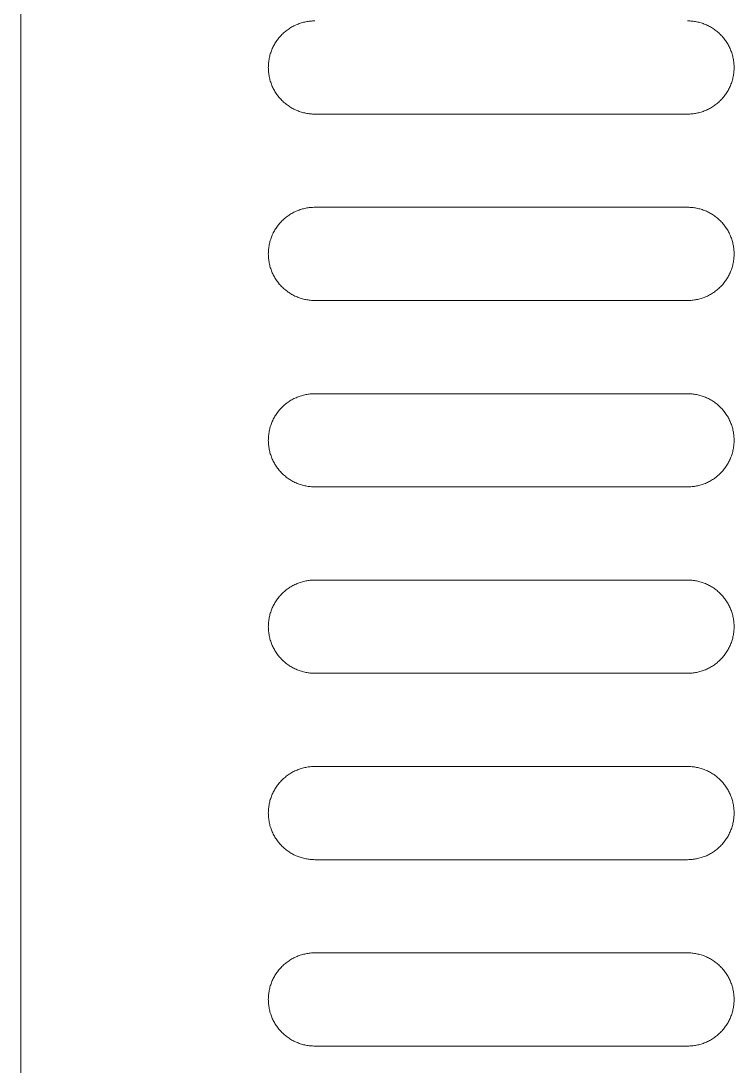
# Model space of a CAD drawing. Header units: millimetres. Extents: x -159872 to 386485, y -250577 to 158966.
# Drawn here: x 156718.8 to 156753.3, y 10965.7 to 11016.2 of the extents above; entities that cross this region are included whole.
import ezdxf

# ---------------------------------------------------------------- set-up
doc = ezdxf.new("R2010")
doc.units = ezdxf.units.MM
doc.layers.get('0').update_dxf_attribs({"lineweight": 25})
doc.layers.add('LDS-equipment-kitchen equipment', color=3, linetype='Continuous', lineweight=13)

# ---------------------------------------------------------------- blocks, each defined once
blk = doc.blocks.new('A$C9600e4bc')
at = {"linetype": 'Continuous', "transparency": 33554687}
for points in [[(0, 1395, 0), (682.4, 1395, 0)], [(179.2, 1383.05, 0), (179.2, 1383.05, 0)], [(188.2, 1383.05, 0), (188.2, 1383.05, 0)], [(197.2, 1383.05, 0), (197.2, 1383.05, 0)], [(206.2, 1383.05, 0), (206.2, 1383.05, 0)], [(215.2, 1383.05, 0), (215.2, 1383.05, 0)], [(224.2, 1383.05, 0), (224.2, 1383.05, 0)], [(181.45, 1380.8, 0), (181.45, 1362.8, 0)], [(185.95, 1380.8, 0), (185.95, 1362.8, 0)], [(190.45, 1380.8, 0), (190.45, 1362.8, 0)], [(194.95, 1380.8, 0), (194.95, 1362.8, 0)], [(199.45, 1380.8, 0), (199.45, 1362.8, 0)], [(203.95, 1380.8, 0), (203.95, 1362.8, 0)], [(208.45, 1380.8, 0), (208.45, 1362.8, 0)], [(212.95, 1380.8, 0), (212.95, 1362.8, 0)], [(217.45, 1380.8, 0), (217.45, 1362.8, 0)], [(221.95, 1380.8, 0), (221.95, 1362.8, 0)], [(226.45, 1380.8, 0), (226.45, 1362.8, 0)], [(179.2, 1360.55, 0), (179.2, 1360.55, 0)], [(188.2, 1360.55, 0), (188.2, 1360.55, 0)], [(197.2, 1360.55, 0), (197.2, 1360.55, 0)], [(206.2, 1360.55, 0), (206.2, 1360.55, 0)], [(215.2, 1360.55, 0), (215.2, 1360.55, 0)], [(224.2, 1360.55, 0), (224.2, 1360.55, 0)]]:
    blk.add_polyline3d(points, dxfattribs=at)
at = {"linetype": 'Continuous'}
for points in [[(176.95, 1380.8, 0), (176.951, 1380.855, 0), (176.953, 1380.91, 0), (176.956, 1380.966, 0), (176.961, 1381.021, 0), (176.967, 1381.075, 0), (176.974, 1381.13, 0), (176.983, 1381.185, 0), (176.993, 1381.239, 0), (177.005, 1381.293, 0), (177.017, 1381.347, 0), (177.032, 1381.4, 0), (177.047, 1381.453, 0), (177.064, 1381.506, 0), (177.082, 1381.558, 0), (177.101, 1381.61, 0), (177.121, 1381.661, 0), (177.143, 1381.712, 0), (177.166, 1381.762, 0), (177.19, 1381.812, 0), (177.216, 1381.861, 0), (177.242, 1381.909, 0), (177.27, 1381.957, 0), (177.299, 1382.004, 0), (177.329, 1382.05, 0), (177.36, 1382.096, 0), (177.393, 1382.14, 0), (177.426, 1382.184, 0), (177.461, 1382.227, 0), (177.496, 1382.27, 0), (177.533, 1382.311, 0), (177.57, 1382.351, 0), (177.609, 1382.391, 0), (177.649, 1382.43, 0), (177.689, 1382.467, 0), (177.73, 1382.504, 0), (177.773, 1382.539, 0), (177.816, 1382.574, 0), (177.86, 1382.607, 0), (177.904, 1382.64, 0), (177.95, 1382.671, 0), (177.996, 1382.701, 0), (178.043, 1382.73, 0), (178.091, 1382.758, 0), (178.139, 1382.784, 0), (178.188, 1382.81, 0), (178.238, 1382.834, 0), (178.288, 1382.857, 0), (178.339, 1382.879, 0), (178.39, 1382.899, 0), (178.442, 1382.918, 0), (178.494, 1382.936, 0), (178.547, 1382.953, 0), (178.6, 1382.969, 0), (178.653, 1382.983, 0), (178.707, 1382.995, 0), (178.761, 1383.007, 0), (178.815, 1383.017, 0), (178.87, 1383.026, 0), (178.925, 1383.033, 0), (178.979, 1383.039, 0), (179.035, 1383.044, 0), (179.09, 1383.047, 0), (179.145, 1383.049, 0), (179.2, 1383.05, 0)], [(179.2, 1383.05, 0), (179.255, 1383.049, 0), (179.31, 1383.047, 0), (179.366, 1383.044, 0), (179.421, 1383.039, 0), (179.475, 1383.033, 0), (179.53, 1383.026, 0), (179.585, 1383.017, 0), (179.639, 1383.007, 0), (179.693, 1382.995, 0), (179.747, 1382.983, 0), (179.8, 1382.969, 0), (179.853, 1382.953, 0), (179.906, 1382.936, 0), (179.958, 1382.918, 0), (180.01, 1382.899, 0), (180.061, 1382.879, 0), (180.112, 1382.857, 0), (180.162, 1382.834, 0), (180.212, 1382.81, 0), (180.261, 1382.784, 0), (180.309, 1382.758, 0), (180.357, 1382.73, 0), (180.404, 1382.701, 0), (180.45, 1382.671, 0), (180.496, 1382.64, 0), (180.54, 1382.607, 0), (180.584, 1382.574, 0), (180.627, 1382.539, 0), (180.67, 1382.504, 0), (180.711, 1382.467, 0), (180.751, 1382.43, 0), (180.791, 1382.391, 0), (180.83, 1382.351, 0), (180.867, 1382.311, 0), (180.904, 1382.27, 0), (180.939, 1382.227, 0), (180.974, 1382.184, 0), (181.007, 1382.14, 0), (181.04, 1382.096, 0), (181.071, 1382.05, 0), (181.101, 1382.004, 0), (181.13, 1381.957, 0), (181.158, 1381.909, 0), (181.184, 1381.861, 0), (181.21, 1381.812, 0), (181.234, 1381.762, 0), (181.257, 1381.712, 0), (181.279, 1381.661, 0), (181.299, 1381.61, 0), (181.319, 1381.558, 0), (181.336, 1381.506, 0), (181.353, 1381.453, 0), (181.369, 1381.4, 0), (181.383, 1381.347, 0), (181.395, 1381.293, 0), (181.407, 1381.239, 0), (181.417, 1381.185, 0), (181.426, 1381.13, 0), (181.433, 1381.075, 0), (181.439, 1381.021, 0), (181.444, 1380.966, 0), (181.447, 1380.91, 0), (181.449, 1380.855, 0), (181.45, 1380.8, 0)], [(185.95, 1380.8, 0), (185.951, 1380.855, 0), (185.953, 1380.91, 0), (185.956, 1380.966, 0), (185.961, 1381.021, 0), (185.967, 1381.075, 0), (185.974, 1381.13, 0), (185.983, 1381.185, 0), (185.993, 1381.239, 0), (186.005, 1381.293, 0), (186.017, 1381.347, 0), (186.031, 1381.4, 0), (186.047, 1381.453, 0), (186.064, 1381.506, 0), (186.081, 1381.558, 0), (186.101, 1381.61, 0), (186.121, 1381.661, 0), (186.143, 1381.712, 0), (186.166, 1381.762, 0), (186.19, 1381.812, 0), (186.216, 1381.861, 0), (186.242, 1381.909, 0), (186.27, 1381.957, 0), (186.299, 1382.004, 0), (186.329, 1382.05, 0), (186.36, 1382.096, 0), (186.393, 1382.14, 0), (186.426, 1382.184, 0), (186.461, 1382.227, 0), (186.496, 1382.27, 0), (186.533, 1382.311, 0), (186.57, 1382.351, 0), (186.609, 1382.391, 0), (186.649, 1382.43, 0), (186.689, 1382.467, 0), (186.73, 1382.504, 0), (186.773, 1382.539, 0), (186.816, 1382.574, 0), (186.86, 1382.607, 0), (186.904, 1382.64, 0), (186.95, 1382.671, 0), (186.996, 1382.701, 0), (187.043, 1382.73, 0), (187.091, 1382.758, 0), (187.139, 1382.784, 0), (187.188, 1382.81, 0), (187.238, 1382.834, 0), (187.288, 1382.857, 0), (187.339, 1382.879, 0), (187.39, 1382.899, 0), (187.442, 1382.918, 0), (187.494, 1382.936, 0), (187.547, 1382.953, 0), (187.6, 1382.969, 0), (187.653, 1382.983, 0), (187.707, 1382.995, 0), (187.761, 1383.007, 0), (187.815, 1383.017, 0), (187.87, 1383.026, 0), (187.925, 1383.033, 0), (187.979, 1383.039, 0), (188.034, 1383.044, 0), (188.09, 1383.047, 0), (188.145, 1383.049, 0), (188.2, 1383.05, 0)], [(188.2, 1383.05, 0), (188.255, 1383.049, 0), (188.31, 1383.047, 0), (188.365, 1383.044, 0), (188.421, 1383.039, 0), (188.475, 1383.033, 0), (188.53, 1383.026, 0), (188.585, 1383.017, 0), (188.639, 1383.007, 0), (188.693, 1382.995, 0), (188.747, 1382.983, 0), (188.8, 1382.969, 0), (188.853, 1382.953, 0), (188.906, 1382.936, 0), (188.958, 1382.918, 0), (189.01, 1382.899, 0), (189.061, 1382.879, 0), (189.112, 1382.857, 0), (189.162, 1382.834, 0), (189.212, 1382.81, 0), (189.261, 1382.784, 0), (189.309, 1382.758, 0), (189.357, 1382.73, 0), (189.404, 1382.701, 0), (189.45, 1382.671, 0), (189.496, 1382.64, 0), (189.54, 1382.607, 0), (189.584, 1382.574, 0), (189.627, 1382.539, 0), (189.67, 1382.504, 0), (189.711, 1382.467, 0), (189.751, 1382.43, 0), (189.791, 1382.391, 0), (189.83, 1382.351, 0), (189.867, 1382.311, 0), (189.904, 1382.27, 0), (189.939, 1382.227, 0), (189.974, 1382.184, 0), (190.007, 1382.14, 0), (190.04, 1382.096, 0), (190.071, 1382.05, 0), (190.101, 1382.004, 0), (190.13, 1381.957, 0), (190.158, 1381.909, 0), (190.184, 1381.861, 0), (190.21, 1381.812, 0), (190.234, 1381.762, 0), (190.257, 1381.712, 0), (190.279, 1381.661, 0), (190.299, 1381.61, 0), (190.318, 1381.558, 0), (190.336, 1381.506, 0), (190.353, 1381.453, 0), (190.368, 1381.4, 0), (190.383, 1381.347, 0), (190.395, 1381.293, 0), (190.407, 1381.239, 0), (190.417, 1381.185, 0), (190.426, 1381.13, 0), (190.433, 1381.075, 0), (190.439, 1381.021, 0), (190.444, 1380.966, 0), (190.447, 1380.91, 0), (190.449, 1380.855, 0), (190.45, 1380.8, 0)], [(194.95, 1380.8, 0), (194.951, 1380.855, 0), (194.953, 1380.91, 0), (194.956, 1380.966, 0), (194.961, 1381.021, 0), (194.967, 1381.075, 0), (194.974, 1381.13, 0), (194.983, 1381.185, 0), (194.993, 1381.239, 0), (195.005, 1381.293, 0), (195.017, 1381.347, 0), (195.032, 1381.4, 0), (195.047, 1381.453, 0), (195.064, 1381.506, 0), (195.082, 1381.558, 0), (195.101, 1381.61, 0), (195.121, 1381.661, 0), (195.143, 1381.712, 0), (195.166, 1381.762, 0), (195.19, 1381.812, 0), (195.216, 1381.861, 0), (195.242, 1381.909, 0), (195.27, 1381.957, 0), (195.299, 1382.004, 0), (195.329, 1382.05, 0), (195.36, 1382.096, 0), (195.393, 1382.14, 0), (195.426, 1382.184, 0), (195.461, 1382.227, 0), (195.496, 1382.27, 0), (195.533, 1382.311, 0), (195.57, 1382.351, 0), (195.609, 1382.391, 0), (195.649, 1382.43, 0), (195.689, 1382.467, 0), (195.73, 1382.504, 0), (195.773, 1382.539, 0), (195.816, 1382.574, 0), (195.86, 1382.607, 0), (195.904, 1382.64, 0), (195.95, 1382.671, 0), (195.996, 1382.701, 0), (196.043, 1382.73, 0), (196.091, 1382.758, 0), (196.139, 1382.784, 0), (196.188, 1382.81, 0), (196.238, 1382.834, 0), (196.288, 1382.857, 0), (196.339, 1382.879, 0), (196.39, 1382.899, 0), (196.442, 1382.918, 0), (196.494, 1382.936, 0), (196.547, 1382.953, 0), (196.6, 1382.969, 0), (196.653, 1382.983, 0), (196.707, 1382.995, 0), (196.761, 1383.007, 0), (196.815, 1383.017, 0), (196.87, 1383.026, 0), (196.925, 1383.033, 0), (196.979, 1383.039, 0), (197.034, 1383.044, 0), (197.09, 1383.047, 0), (197.145, 1383.049, 0), (197.2, 1383.05, 0)], [(197.2, 1383.05, 0), (197.255, 1383.049, 0), (197.31, 1383.047, 0), (197.366, 1383.044, 0), (197.421, 1383.039, 0), (197.475, 1383.033, 0), (197.53, 1383.026, 0), (197.585, 1383.017, 0), (197.639, 1383.007, 0), (197.693, 1382.995, 0), (197.747, 1382.983, 0), (197.8, 1382.969, 0), (197.853, 1382.953, 0), (197.906, 1382.936, 0), (197.958, 1382.918, 0), (198.01, 1382.899, 0), (198.061, 1382.879, 0), (198.112, 1382.857, 0), (198.162, 1382.834, 0), (198.212, 1382.81, 0), (198.261, 1382.784, 0), (198.309, 1382.758, 0), (198.357, 1382.73, 0), (198.404, 1382.701, 0), (198.45, 1382.671, 0), (198.496, 1382.64, 0), (198.54, 1382.607, 0), (198.584, 1382.574, 0), (198.627, 1382.539, 0), (198.67, 1382.504, 0), (198.711, 1382.467, 0), (198.751, 1382.43, 0), (198.791, 1382.391, 0), (198.83, 1382.351, 0), (198.867, 1382.311, 0), (198.904, 1382.27, 0), (198.939, 1382.227, 0), (198.974, 1382.184, 0), (199.007, 1382.14, 0), (199.04, 1382.096, 0), (199.071, 1382.05, 0), (199.101, 1382.004, 0), (199.13, 1381.957, 0), (199.158, 1381.909, 0), (199.184, 1381.861, 0), (199.21, 1381.812, 0), (199.234, 1381.762, 0), (199.257, 1381.712, 0), (199.279, 1381.661, 0), (199.299, 1381.61, 0), (199.318, 1381.558, 0), (199.336, 1381.506, 0), (199.353, 1381.453, 0), (199.369, 1381.4, 0), (199.383, 1381.347, 0), (199.395, 1381.293, 0), (199.407, 1381.239, 0), (199.417, 1381.185, 0), (199.426, 1381.13, 0), (199.433, 1381.075, 0), (199.439, 1381.021, 0), (199.444, 1380.966, 0), (199.447, 1380.91, 0), (199.449, 1380.855, 0), (199.45, 1380.8, 0)], [(203.95, 1380.8, 0), (203.951, 1380.855, 0), (203.953, 1380.91, 0), (203.956, 1380.966, 0), (203.961, 1381.021, 0), (203.967, 1381.075, 0), (203.974, 1381.13, 0), (203.983, 1381.185, 0), (203.993, 1381.239, 0), (204.005, 1381.293, 0), (204.017, 1381.347, 0), (204.031, 1381.4, 0), (204.047, 1381.453, 0), (204.064, 1381.506, 0), (204.081, 1381.558, 0), (204.101, 1381.61, 0), (204.121, 1381.661, 0), (204.143, 1381.712, 0), (204.166, 1381.762, 0), (204.19, 1381.812, 0), (204.216, 1381.861, 0), (204.242, 1381.909, 0), (204.27, 1381.957, 0), (204.299, 1382.004, 0), (204.329, 1382.05, 0), (204.36, 1382.096, 0), (204.393, 1382.14, 0), (204.426, 1382.184, 0), (204.461, 1382.227, 0), (204.496, 1382.27, 0), (204.533, 1382.311, 0), (204.57, 1382.351, 0), (204.609, 1382.391, 0), (204.648, 1382.43, 0), (204.689, 1382.467, 0), (204.73, 1382.504, 0), (204.773, 1382.539, 0), (204.816, 1382.574, 0), (204.86, 1382.607, 0), (204.904, 1382.64, 0), (204.95, 1382.671, 0), (204.996, 1382.701, 0), (205.043, 1382.73, 0), (205.091, 1382.758, 0), (205.139, 1382.784, 0), (205.188, 1382.81, 0), (205.238, 1382.834, 0), (205.288, 1382.857, 0), (205.339, 1382.879, 0), (205.39, 1382.899, 0), (205.442, 1382.918, 0), (205.494, 1382.936, 0), (205.547, 1382.953, 0), (205.6, 1382.969, 0), (205.653, 1382.983, 0), (205.707, 1382.995, 0), (205.761, 1383.007, 0), (205.815, 1383.017, 0), (205.87, 1383.026, 0), (205.925, 1383.033, 0), (205.979, 1383.039, 0), (206.034, 1383.044, 0), (206.09, 1383.047, 0), (206.145, 1383.049, 0), (206.2, 1383.05, 0)], [(206.2, 1383.05, 0), (206.255, 1383.049, 0), (206.31, 1383.047, 0), (206.365, 1383.044, 0), (206.42, 1383.039, 0), (206.475, 1383.033, 0), (206.53, 1383.026, 0), (206.585, 1383.017, 0), (206.639, 1383.007, 0), (206.693, 1382.995, 0), (206.747, 1382.983, 0), (206.8, 1382.969, 0), (206.853, 1382.953, 0), (206.906, 1382.936, 0), (206.958, 1382.918, 0), (207.01, 1382.899, 0), (207.061, 1382.879, 0), (207.112, 1382.857, 0), (207.162, 1382.834, 0), (207.212, 1382.81, 0), (207.261, 1382.784, 0), (207.309, 1382.758, 0), (207.357, 1382.73, 0), (207.404, 1382.701, 0), (207.45, 1382.671, 0), (207.496, 1382.64, 0), (207.54, 1382.607, 0), (207.584, 1382.574, 0), (207.627, 1382.539, 0), (207.67, 1382.504, 0), (207.711, 1382.467, 0), (207.751, 1382.43, 0), (207.791, 1382.391, 0), (207.83, 1382.351, 0), (207.867, 1382.311, 0), (207.904, 1382.27, 0), (207.939, 1382.227, 0), (207.974, 1382.184, 0), (208.007, 1382.14, 0), (208.04, 1382.096, 0), (208.071, 1382.05, 0), (208.101, 1382.004, 0), (208.13, 1381.957, 0), (208.158, 1381.909, 0), (208.184, 1381.861, 0), (208.21, 1381.812, 0), (208.234, 1381.762, 0), (208.257, 1381.712, 0), (208.279, 1381.661, 0), (208.299, 1381.61, 0), (208.318, 1381.558, 0), (208.336, 1381.506, 0), (208.353, 1381.453, 0), (208.368, 1381.4, 0), (208.383, 1381.347, 0), (208.395, 1381.293, 0), (208.407, 1381.239, 0), (208.417, 1381.185, 0), (208.426, 1381.13, 0), (208.433, 1381.075, 0), (208.439, 1381.021, 0), (208.444, 1380.966, 0), (208.447, 1380.91, 0), (208.449, 1380.855, 0), (208.45, 1380.8, 0)], [(212.95, 1380.8, 0), (212.951, 1380.855, 0), (212.953, 1380.91, 0), (212.956, 1380.966, 0), (212.961, 1381.021, 0), (212.967, 1381.075, 0), (212.974, 1381.13, 0), (212.983, 1381.185, 0), (212.993, 1381.239, 0), (213.005, 1381.293, 0), (213.017, 1381.347, 0), (213.031, 1381.4, 0), (213.047, 1381.453, 0), (213.064, 1381.506, 0), (213.082, 1381.558, 0), (213.101, 1381.61, 0), (213.121, 1381.661, 0), (213.143, 1381.712, 0), (213.166, 1381.762, 0), (213.19, 1381.812, 0), (213.216, 1381.861, 0), (213.242, 1381.909, 0), (213.27, 1381.957, 0), (213.299, 1382.004, 0), (213.329, 1382.05, 0), (213.36, 1382.096, 0), (213.393, 1382.14, 0), (213.426, 1382.184, 0), (213.461, 1382.227, 0), (213.496, 1382.27, 0), (213.533, 1382.311, 0), (213.57, 1382.351, 0), (213.609, 1382.391, 0), (213.649, 1382.43, 0), (213.689, 1382.467, 0), (213.73, 1382.504, 0), (213.773, 1382.539, 0), (213.816, 1382.574, 0), (213.86, 1382.607, 0), (213.904, 1382.64, 0), (213.95, 1382.671, 0), (213.996, 1382.701, 0), (214.043, 1382.73, 0), (214.091, 1382.758, 0), (214.139, 1382.784, 0), (214.188, 1382.81, 0), (214.238, 1382.834, 0), (214.288, 1382.857, 0), (214.339, 1382.879, 0), (214.39, 1382.899, 0), (214.442, 1382.918, 0), (214.494, 1382.936, 0), (214.547, 1382.953, 0), (214.6, 1382.969, 0), (214.653, 1382.983, 0), (214.707, 1382.995, 0), (214.761, 1383.007, 0), (214.815, 1383.017, 0), (214.87, 1383.026, 0), (214.925, 1383.033, 0), (214.979, 1383.039, 0), (215.034, 1383.044, 0), (215.09, 1383.047, 0), (215.145, 1383.049, 0), (215.2, 1383.05, 0)], [(215.2, 1383.05, 0), (215.255, 1383.049, 0), (215.31, 1383.047, 0), (215.366, 1383.044, 0), (215.421, 1383.039, 0), (215.475, 1383.033, 0), (215.53, 1383.026, 0), (215.585, 1383.017, 0), (215.639, 1383.007, 0), (215.693, 1382.995, 0), (215.747, 1382.983, 0), (215.8, 1382.969, 0), (215.853, 1382.953, 0), (215.906, 1382.936, 0), (215.958, 1382.918, 0), (216.01, 1382.899, 0), (216.061, 1382.879, 0), (216.112, 1382.857, 0), (216.162, 1382.834, 0), (216.212, 1382.81, 0), (216.261, 1382.784, 0), (216.309, 1382.758, 0), (216.357, 1382.73, 0), (216.404, 1382.701, 0), (216.45, 1382.671, 0), (216.496, 1382.64, 0), (216.54, 1382.607, 0), (216.584, 1382.574, 0), (216.627, 1382.539, 0), (216.67, 1382.504, 0), (216.711, 1382.467, 0), (216.751, 1382.43, 0), (216.791, 1382.391, 0), (216.83, 1382.351, 0), (216.867, 1382.311, 0), (216.904, 1382.27, 0), (216.939, 1382.227, 0), (216.974, 1382.184, 0), (217.007, 1382.14, 0), (217.04, 1382.096, 0), (217.071, 1382.05, 0), (217.101, 1382.004, 0), (217.13, 1381.957, 0), (217.158, 1381.909, 0), (217.184, 1381.861, 0), (217.21, 1381.812, 0), (217.234, 1381.762, 0), (217.257, 1381.712, 0), (217.279, 1381.661, 0), (217.299, 1381.61, 0), (217.318, 1381.558, 0), (217.336, 1381.506, 0), (217.353, 1381.453, 0), (217.368, 1381.4, 0), (217.383, 1381.347, 0), (217.395, 1381.293, 0), (217.407, 1381.239, 0), (217.417, 1381.185, 0), (217.426, 1381.13, 0), (217.433, 1381.075, 0), (217.439, 1381.021, 0), (217.444, 1380.966, 0), (217.447, 1380.91, 0), (217.449, 1380.855, 0), (217.45, 1380.8, 0)], [(221.95, 1380.8, 0), (221.951, 1380.855, 0), (221.953, 1380.91, 0), (221.956, 1380.966, 0), (221.961, 1381.021, 0), (221.967, 1381.075, 0), (221.974, 1381.13, 0), (221.983, 1381.185, 0), (221.993, 1381.239, 0), (222.005, 1381.293, 0), (222.017, 1381.347, 0), (222.032, 1381.4, 0), (222.047, 1381.453, 0), (222.064, 1381.506, 0), (222.082, 1381.558, 0), (222.101, 1381.61, 0), (222.121, 1381.661, 0), (222.143, 1381.712, 0), (222.166, 1381.762, 0), (222.19, 1381.812, 0), (222.216, 1381.861, 0), (222.242, 1381.909, 0), (222.27, 1381.957, 0), (222.299, 1382.004, 0), (222.329, 1382.05, 0), (222.36, 1382.096, 0), (222.393, 1382.14, 0), (222.426, 1382.184, 0), (222.461, 1382.227, 0), (222.496, 1382.27, 0), (222.533, 1382.311, 0), (222.57, 1382.351, 0), (222.609, 1382.391, 0), (222.649, 1382.43, 0), (222.689, 1382.467, 0), (222.73, 1382.504, 0), (222.773, 1382.539, 0), (222.816, 1382.574, 0), (222.86, 1382.607, 0), (222.904, 1382.64, 0), (222.95, 1382.671, 0), (222.996, 1382.701, 0), (223.043, 1382.73, 0), (223.091, 1382.758, 0), (223.139, 1382.784, 0), (223.188, 1382.81, 0), (223.238, 1382.834, 0), (223.288, 1382.857, 0), (223.339, 1382.879, 0), (223.39, 1382.899, 0), (223.442, 1382.918, 0), (223.494, 1382.936, 0), (223.547, 1382.953, 0), (223.6, 1382.969, 0), (223.653, 1382.983, 0), (223.707, 1382.995, 0), (223.761, 1383.007, 0), (223.815, 1383.017, 0), (223.87, 1383.026, 0), (223.925, 1383.033, 0), (223.979, 1383.039, 0), (224.035, 1383.044, 0), (224.09, 1383.047, 0), (224.145, 1383.049, 0), (224.2, 1383.05, 0)], [(224.2, 1383.05, 0), (224.255, 1383.049, 0), (224.31, 1383.047, 0), (224.366, 1383.044, 0), (224.421, 1383.039, 0), (224.475, 1383.033, 0), (224.53, 1383.026, 0), (224.585, 1383.017, 0), (224.639, 1383.007, 0), (224.693, 1382.995, 0), (224.747, 1382.983, 0), (224.8, 1382.969, 0), (224.853, 1382.953, 0), (224.906, 1382.936, 0), (224.958, 1382.918, 0), (225.01, 1382.899, 0), (225.061, 1382.879, 0), (225.112, 1382.857, 0), (225.162, 1382.834, 0), (225.212, 1382.81, 0), (225.261, 1382.784, 0), (225.309, 1382.758, 0), (225.357, 1382.73, 0), (225.404, 1382.701, 0), (225.45, 1382.671, 0), (225.496, 1382.64, 0), (225.54, 1382.607, 0), (225.584, 1382.574, 0), (225.627, 1382.539, 0), (225.67, 1382.504, 0), (225.711, 1382.467, 0), (225.751, 1382.43, 0), (225.791, 1382.391, 0), (225.83, 1382.351, 0), (225.867, 1382.311, 0), (225.904, 1382.27, 0), (225.939, 1382.227, 0), (225.974, 1382.184, 0), (226.007, 1382.14, 0), (226.04, 1382.096, 0), (226.071, 1382.05, 0), (226.101, 1382.004, 0), (226.13, 1381.957, 0), (226.158, 1381.909, 0), (226.184, 1381.861, 0), (226.21, 1381.812, 0), (226.234, 1381.762, 0), (226.257, 1381.712, 0), (226.279, 1381.661, 0), (226.299, 1381.61, 0), (226.319, 1381.558, 0), (226.336, 1381.506, 0), (226.353, 1381.453, 0), (226.369, 1381.4, 0), (226.383, 1381.347, 0), (226.395, 1381.293, 0), (226.407, 1381.239, 0), (226.417, 1381.185, 0), (226.426, 1381.13, 0), (226.433, 1381.075, 0), (226.439, 1381.021, 0), (226.444, 1380.966, 0), (226.447, 1380.91, 0), (226.449, 1380.855, 0), (226.45, 1380.8, 0)], [(179.2, 1360.55, 0), (179.145, 1360.551, 0), (179.09, 1360.553, 0), (179.035, 1360.556, 0), (178.979, 1360.561, 0), (178.925, 1360.567, 0), (178.87, 1360.574, 0), (178.815, 1360.583, 0), (178.761, 1360.593, 0), (178.707, 1360.605, 0), (178.653, 1360.617, 0), (178.6, 1360.631, 0), (178.547, 1360.647, 0), (178.494, 1360.663, 0), (178.442, 1360.681, 0), (178.39, 1360.701, 0), (178.339, 1360.721, 0), (178.288, 1360.743, 0), (178.238, 1360.766, 0), (178.188, 1360.79, 0), (178.139, 1360.816, 0), (178.091, 1360.842, 0), (178.043, 1360.87, 0), (177.996, 1360.899, 0), (177.95, 1360.929, 0), (177.904, 1360.96, 0), (177.86, 1360.993, 0), (177.816, 1361.026, 0), (177.773, 1361.061, 0), (177.73, 1361.096, 0), (177.689, 1361.133, 0), (177.649, 1361.17, 0), (177.609, 1361.209, 0), (177.57, 1361.248, 0), (177.533, 1361.289, 0), (177.496, 1361.33, 0), (177.461, 1361.373, 0), (177.426, 1361.416, 0), (177.393, 1361.46, 0), (177.36, 1361.504, 0), (177.329, 1361.55, 0), (177.299, 1361.596, 0), (177.27, 1361.643, 0), (177.242, 1361.691, 0), (177.216, 1361.739, 0), (177.19, 1361.788, 0), (177.166, 1361.838, 0), (177.143, 1361.888, 0), (177.121, 1361.939, 0), (177.101, 1361.99, 0), (177.082, 1362.042, 0), (177.064, 1362.094, 0), (177.047, 1362.147, 0), (177.032, 1362.2, 0), (177.017, 1362.253, 0), (177.005, 1362.307, 0), (176.993, 1362.361, 0), (176.983, 1362.415, 0), (176.974, 1362.47, 0), (176.967, 1362.525, 0), (176.961, 1362.579, 0), (176.956, 1362.634, 0), (176.953, 1362.69, 0), (176.951, 1362.745, 0), (176.95, 1362.8, 0)], [(181.45, 1362.8, 0), (181.449, 1362.745, 0), (181.447, 1362.69, 0), (181.444, 1362.634, 0), (181.439, 1362.579, 0), (181.433, 1362.525, 0), (181.426, 1362.47, 0), (181.417, 1362.415, 0), (181.407, 1362.361, 0), (181.395, 1362.307, 0), (181.383, 1362.253, 0), (181.369, 1362.2, 0), (181.353, 1362.147, 0), (181.336, 1362.094, 0), (181.319, 1362.042, 0), (181.299, 1361.99, 0), (181.279, 1361.939, 0), (181.257, 1361.888, 0), (181.234, 1361.838, 0), (181.21, 1361.788, 0), (181.184, 1361.739, 0), (181.158, 1361.691, 0), (181.13, 1361.643, 0), (181.101, 1361.596, 0), (181.071, 1361.55, 0), (181.04, 1361.504, 0), (181.007, 1361.46, 0), (180.974, 1361.416, 0), (180.939, 1361.373, 0), (180.904, 1361.33, 0), (180.867, 1361.289, 0), (180.83, 1361.248, 0), (180.791, 1361.209, 0), (180.751, 1361.17, 0), (180.711, 1361.133, 0), (180.67, 1361.096, 0), (180.627, 1361.061, 0), (180.584, 1361.026, 0), (180.54, 1360.993, 0), (180.496, 1360.96, 0), (180.45, 1360.929, 0), (180.404, 1360.899, 0), (180.357, 1360.87, 0), (180.309, 1360.842, 0), (180.261, 1360.816, 0), (180.212, 1360.79, 0), (180.162, 1360.766, 0), (180.112, 1360.743, 0), (180.061, 1360.721, 0), (180.01, 1360.701, 0), (179.958, 1360.681, 0), (179.906, 1360.663, 0), (179.853, 1360.647, 0), (179.8, 1360.631, 0), (179.747, 1360.617, 0), (179.693, 1360.605, 0), (179.639, 1360.593, 0), (179.585, 1360.583, 0), (179.53, 1360.574, 0), (179.475, 1360.567, 0), (179.421, 1360.561, 0), (179.366, 1360.556, 0), (179.31, 1360.553, 0), (179.255, 1360.551, 0), (179.2, 1360.55, 0)], [(188.2, 1360.55, 0), (188.145, 1360.551, 0), (188.09, 1360.553, 0), (188.034, 1360.556, 0), (187.979, 1360.561, 0), (187.925, 1360.567, 0), (187.87, 1360.574, 0), (187.815, 1360.583, 0), (187.761, 1360.593, 0), (187.707, 1360.605, 0), (187.653, 1360.617, 0), (187.6, 1360.631, 0), (187.547, 1360.647, 0), (187.494, 1360.663, 0), (187.442, 1360.681, 0), (187.39, 1360.701, 0), (187.339, 1360.721, 0), (187.288, 1360.743, 0), (187.238, 1360.766, 0), (187.188, 1360.79, 0), (187.139, 1360.816, 0), (187.091, 1360.842, 0), (187.043, 1360.87, 0), (186.996, 1360.899, 0), (186.95, 1360.929, 0), (186.904, 1360.96, 0), (186.86, 1360.993, 0), (186.816, 1361.026, 0), (186.773, 1361.061, 0), (186.73, 1361.096, 0), (186.689, 1361.133, 0), (186.649, 1361.17, 0), (186.609, 1361.209, 0), (186.57, 1361.248, 0), (186.533, 1361.289, 0), (186.496, 1361.33, 0), (186.461, 1361.373, 0), (186.426, 1361.416, 0), (186.393, 1361.46, 0), (186.36, 1361.504, 0), (186.329, 1361.55, 0), (186.299, 1361.596, 0), (186.27, 1361.643, 0), (186.242, 1361.691, 0), (186.216, 1361.739, 0), (186.19, 1361.788, 0), (186.166, 1361.838, 0), (186.143, 1361.888, 0), (186.121, 1361.939, 0), (186.101, 1361.99, 0), (186.081, 1362.042, 0), (186.064, 1362.094, 0), (186.047, 1362.147, 0), (186.031, 1362.2, 0), (186.017, 1362.253, 0), (186.005, 1362.307, 0), (185.993, 1362.361, 0), (185.983, 1362.415, 0), (185.974, 1362.47, 0), (185.967, 1362.525, 0), (185.961, 1362.579, 0), (185.956, 1362.634, 0), (185.953, 1362.69, 0), (185.951, 1362.745, 0), (185.95, 1362.8, 0)], [(190.45, 1362.8, 0), (190.449, 1362.745, 0), (190.447, 1362.69, 0), (190.444, 1362.634, 0), (190.439, 1362.579, 0), (190.433, 1362.525, 0), (190.426, 1362.47, 0), (190.417, 1362.415, 0), (190.407, 1362.361, 0), (190.395, 1362.307, 0), (190.383, 1362.253, 0), (190.368, 1362.2, 0), (190.353, 1362.147, 0), (190.336, 1362.094, 0), (190.318, 1362.042, 0), (190.299, 1361.99, 0), (190.279, 1361.939, 0), (190.257, 1361.888, 0), (190.234, 1361.838, 0), (190.21, 1361.788, 0), (190.184, 1361.739, 0), (190.158, 1361.691, 0), (190.13, 1361.643, 0), (190.101, 1361.596, 0), (190.071, 1361.55, 0), (190.04, 1361.504, 0), (190.007, 1361.46, 0), (189.974, 1361.416, 0), (189.939, 1361.373, 0), (189.904, 1361.33, 0), (189.867, 1361.289, 0), (189.83, 1361.248, 0), (189.791, 1361.209, 0), (189.751, 1361.17, 0), (189.711, 1361.133, 0), (189.67, 1361.096, 0), (189.627, 1361.061, 0), (189.584, 1361.026, 0), (189.54, 1360.993, 0), (189.496, 1360.96, 0), (189.45, 1360.929, 0), (189.404, 1360.899, 0), (189.357, 1360.87, 0), (189.309, 1360.842, 0), (189.261, 1360.816, 0), (189.212, 1360.79, 0), (189.162, 1360.766, 0), (189.112, 1360.743, 0), (189.061, 1360.721, 0), (189.01, 1360.701, 0), (188.958, 1360.681, 0), (188.906, 1360.663, 0), (188.853, 1360.647, 0), (188.8, 1360.631, 0), (188.747, 1360.617, 0), (188.693, 1360.605, 0), (188.639, 1360.593, 0), (188.585, 1360.583, 0), (188.53, 1360.574, 0), (188.475, 1360.567, 0), (188.421, 1360.561, 0), (188.365, 1360.556, 0), (188.31, 1360.553, 0), (188.255, 1360.551, 0), (188.2, 1360.55, 0)], [(197.2, 1360.55, 0), (197.145, 1360.551, 0), (197.09, 1360.553, 0), (197.034, 1360.556, 0), (196.979, 1360.561, 0), (196.925, 1360.567, 0), (196.87, 1360.574, 0), (196.815, 1360.583, 0), (196.761, 1360.593, 0), (196.707, 1360.605, 0), (196.653, 1360.617, 0), (196.6, 1360.631, 0), (196.547, 1360.647, 0), (196.494, 1360.663, 0), (196.442, 1360.681, 0), (196.39, 1360.701, 0), (196.339, 1360.721, 0), (196.288, 1360.743, 0), (196.238, 1360.766, 0), (196.188, 1360.79, 0), (196.139, 1360.816, 0), (196.091, 1360.842, 0), (196.043, 1360.87, 0), (195.996, 1360.899, 0), (195.95, 1360.929, 0), (195.904, 1360.96, 0), (195.86, 1360.993, 0), (195.816, 1361.026, 0), (195.773, 1361.061, 0), (195.73, 1361.096, 0), (195.689, 1361.133, 0), (195.649, 1361.17, 0), (195.609, 1361.209, 0), (195.57, 1361.248, 0), (195.533, 1361.289, 0), (195.496, 1361.33, 0), (195.461, 1361.373, 0), (195.426, 1361.416, 0), (195.393, 1361.46, 0), (195.36, 1361.504, 0), (195.329, 1361.55, 0), (195.299, 1361.596, 0), (195.27, 1361.643, 0), (195.242, 1361.691, 0), (195.216, 1361.739, 0), (195.19, 1361.788, 0), (195.166, 1361.838, 0), (195.143, 1361.888, 0), (195.121, 1361.939, 0), (195.101, 1361.99, 0), (195.082, 1362.042, 0), (195.064, 1362.094, 0), (195.047, 1362.147, 0), (195.032, 1362.2, 0), (195.017, 1362.253, 0), (195.005, 1362.307, 0), (194.993, 1362.361, 0), (194.983, 1362.415, 0), (194.974, 1362.47, 0), (194.967, 1362.525, 0), (194.961, 1362.579, 0), (194.956, 1362.634, 0), (194.953, 1362.69, 0), (194.951, 1362.745, 0), (194.95, 1362.8, 0)], [(199.45, 1362.8, 0), (199.449, 1362.745, 0), (199.447, 1362.69, 0), (199.444, 1362.634, 0), (199.439, 1362.579, 0), (199.433, 1362.525, 0), (199.426, 1362.47, 0), (199.417, 1362.415, 0), (199.407, 1362.361, 0), (199.395, 1362.307, 0), (199.383, 1362.253, 0), (199.369, 1362.2, 0), (199.353, 1362.147, 0), (199.336, 1362.094, 0), (199.318, 1362.042, 0), (199.299, 1361.99, 0), (199.279, 1361.939, 0), (199.257, 1361.888, 0), (199.234, 1361.838, 0), (199.21, 1361.788, 0), (199.184, 1361.739, 0), (199.158, 1361.691, 0), (199.13, 1361.643, 0), (199.101, 1361.596, 0), (199.071, 1361.55, 0), (199.04, 1361.504, 0), (199.007, 1361.46, 0), (198.974, 1361.416, 0), (198.939, 1361.373, 0), (198.904, 1361.33, 0), (198.867, 1361.289, 0), (198.83, 1361.248, 0), (198.791, 1361.209, 0), (198.751, 1361.17, 0), (198.711, 1361.133, 0), (198.67, 1361.096, 0), (198.627, 1361.061, 0), (198.584, 1361.026, 0), (198.54, 1360.993, 0), (198.496, 1360.96, 0), (198.45, 1360.929, 0), (198.404, 1360.899, 0), (198.357, 1360.87, 0), (198.309, 1360.842, 0), (198.261, 1360.816, 0), (198.212, 1360.79, 0), (198.162, 1360.766, 0), (198.112, 1360.743, 0), (198.061, 1360.721, 0), (198.01, 1360.701, 0), (197.958, 1360.681, 0), (197.906, 1360.663, 0), (197.853, 1360.647, 0), (197.8, 1360.631, 0), (197.747, 1360.617, 0), (197.693, 1360.605, 0), (197.639, 1360.593, 0), (197.585, 1360.583, 0), (197.53, 1360.574, 0), (197.475, 1360.567, 0), (197.421, 1360.561, 0), (197.366, 1360.556, 0), (197.31, 1360.553, 0), (197.255, 1360.551, 0), (197.2, 1360.55, 0)], [(206.2, 1360.55, 0), (206.145, 1360.551, 0), (206.09, 1360.553, 0), (206.034, 1360.556, 0), (205.979, 1360.561, 0), (205.925, 1360.567, 0), (205.87, 1360.574, 0), (205.815, 1360.583, 0), (205.761, 1360.593, 0), (205.707, 1360.605, 0), (205.653, 1360.617, 0), (205.6, 1360.631, 0), (205.547, 1360.647, 0), (205.494, 1360.663, 0), (205.442, 1360.681, 0), (205.39, 1360.701, 0), (205.339, 1360.721, 0), (205.288, 1360.743, 0), (205.238, 1360.766, 0), (205.188, 1360.79, 0), (205.139, 1360.816, 0), (205.091, 1360.842, 0), (205.043, 1360.87, 0), (204.996, 1360.899, 0), (204.95, 1360.929, 0), (204.904, 1360.96, 0), (204.86, 1360.993, 0), (204.816, 1361.026, 0), (204.773, 1361.061, 0), (204.73, 1361.096, 0), (204.689, 1361.133, 0), (204.648, 1361.17, 0), (204.609, 1361.209, 0), (204.57, 1361.248, 0), (204.533, 1361.289, 0), (204.496, 1361.33, 0), (204.461, 1361.373, 0), (204.426, 1361.416, 0), (204.393, 1361.46, 0), (204.36, 1361.504, 0), (204.329, 1361.55, 0), (204.299, 1361.596, 0), (204.27, 1361.643, 0), (204.242, 1361.691, 0), (204.216, 1361.739, 0), (204.19, 1361.788, 0), (204.166, 1361.838, 0), (204.143, 1361.888, 0), (204.121, 1361.939, 0), (204.101, 1361.99, 0), (204.081, 1362.042, 0), (204.064, 1362.094, 0), (204.047, 1362.147, 0), (204.031, 1362.2, 0), (204.017, 1362.253, 0), (204.005, 1362.307, 0), (203.993, 1362.361, 0), (203.983, 1362.415, 0), (203.974, 1362.47, 0), (203.967, 1362.525, 0), (203.961, 1362.579, 0), (203.956, 1362.634, 0), (203.953, 1362.69, 0), (203.951, 1362.745, 0), (203.95, 1362.8, 0)], [(208.45, 1362.8, 0), (208.449, 1362.745, 0), (208.447, 1362.69, 0), (208.444, 1362.634, 0), (208.439, 1362.579, 0), (208.433, 1362.525, 0), (208.426, 1362.47, 0), (208.417, 1362.415, 0), (208.407, 1362.361, 0), (208.395, 1362.307, 0), (208.383, 1362.253, 0), (208.368, 1362.2, 0), (208.353, 1362.147, 0), (208.336, 1362.094, 0), (208.318, 1362.042, 0), (208.299, 1361.99, 0), (208.279, 1361.939, 0), (208.257, 1361.888, 0), (208.234, 1361.838, 0), (208.21, 1361.788, 0), (208.184, 1361.739, 0), (208.158, 1361.691, 0), (208.13, 1361.643, 0), (208.101, 1361.596, 0), (208.071, 1361.55, 0), (208.04, 1361.504, 0), (208.007, 1361.46, 0), (207.974, 1361.416, 0), (207.939, 1361.373, 0), (207.904, 1361.33, 0), (207.867, 1361.289, 0), (207.83, 1361.248, 0), (207.791, 1361.209, 0), (207.751, 1361.17, 0), (207.711, 1361.133, 0), (207.67, 1361.096, 0), (207.627, 1361.061, 0), (207.584, 1361.026, 0), (207.54, 1360.993, 0), (207.496, 1360.96, 0), (207.45, 1360.929, 0), (207.404, 1360.899, 0), (207.357, 1360.87, 0), (207.309, 1360.842, 0), (207.261, 1360.816, 0), (207.212, 1360.79, 0), (207.162, 1360.766, 0), (207.112, 1360.743, 0), (207.061, 1360.721, 0), (207.01, 1360.701, 0), (206.958, 1360.681, 0), (206.906, 1360.663, 0), (206.853, 1360.647, 0), (206.8, 1360.631, 0), (206.747, 1360.617, 0), (206.693, 1360.605, 0), (206.639, 1360.593, 0), (206.585, 1360.583, 0), (206.53, 1360.574, 0), (206.475, 1360.567, 0), (206.42, 1360.561, 0), (206.365, 1360.556, 0), (206.31, 1360.553, 0), (206.255, 1360.551, 0), (206.2, 1360.55, 0)], [(215.2, 1360.55, 0), (215.145, 1360.551, 0), (215.09, 1360.553, 0), (215.034, 1360.556, 0), (214.979, 1360.561, 0), (214.925, 1360.567, 0), (214.87, 1360.574, 0), (214.815, 1360.583, 0), (214.761, 1360.593, 0), (214.707, 1360.605, 0), (214.653, 1360.617, 0), (214.6, 1360.631, 0), (214.547, 1360.647, 0), (214.494, 1360.663, 0), (214.442, 1360.681, 0), (214.39, 1360.701, 0), (214.339, 1360.721, 0), (214.288, 1360.743, 0), (214.238, 1360.766, 0), (214.188, 1360.79, 0), (214.139, 1360.816, 0), (214.091, 1360.842, 0), (214.043, 1360.87, 0), (213.996, 1360.899, 0), (213.95, 1360.929, 0), (213.904, 1360.96, 0), (213.86, 1360.993, 0), (213.816, 1361.026, 0), (213.773, 1361.061, 0), (213.73, 1361.096, 0), (213.689, 1361.133, 0), (213.649, 1361.17, 0), (213.609, 1361.209, 0), (213.57, 1361.248, 0), (213.533, 1361.289, 0), (213.496, 1361.33, 0), (213.461, 1361.373, 0), (213.426, 1361.416, 0), (213.393, 1361.46, 0), (213.36, 1361.504, 0), (213.329, 1361.55, 0), (213.299, 1361.596, 0), (213.27, 1361.643, 0), (213.242, 1361.691, 0), (213.216, 1361.739, 0), (213.19, 1361.788, 0), (213.166, 1361.838, 0), (213.143, 1361.888, 0), (213.121, 1361.939, 0), (213.101, 1361.99, 0), (213.082, 1362.042, 0), (213.064, 1362.094, 0), (213.047, 1362.147, 0), (213.031, 1362.2, 0), (213.017, 1362.253, 0), (213.005, 1362.307, 0), (212.993, 1362.361, 0), (212.983, 1362.415, 0), (212.974, 1362.47, 0), (212.967, 1362.525, 0), (212.961, 1362.579, 0), (212.956, 1362.634, 0), (212.953, 1362.69, 0), (212.951, 1362.745, 0), (212.95, 1362.8, 0)], [(217.45, 1362.8, 0), (217.449, 1362.745, 0), (217.447, 1362.69, 0), (217.444, 1362.634, 0), (217.439, 1362.579, 0), (217.433, 1362.525, 0), (217.426, 1362.47, 0), (217.417, 1362.415, 0), (217.407, 1362.361, 0), (217.395, 1362.307, 0), (217.383, 1362.253, 0), (217.368, 1362.2, 0), (217.353, 1362.147, 0), (217.336, 1362.094, 0), (217.318, 1362.042, 0), (217.299, 1361.99, 0), (217.279, 1361.939, 0), (217.257, 1361.888, 0), (217.234, 1361.838, 0), (217.21, 1361.788, 0), (217.184, 1361.739, 0), (217.158, 1361.691, 0), (217.13, 1361.643, 0), (217.101, 1361.596, 0), (217.071, 1361.55, 0), (217.04, 1361.504, 0), (217.007, 1361.46, 0), (216.974, 1361.416, 0), (216.939, 1361.373, 0), (216.904, 1361.33, 0), (216.867, 1361.289, 0), (216.83, 1361.248, 0), (216.791, 1361.209, 0), (216.751, 1361.17, 0), (216.711, 1361.133, 0), (216.67, 1361.096, 0), (216.627, 1361.061, 0), (216.584, 1361.026, 0), (216.54, 1360.993, 0), (216.496, 1360.96, 0), (216.45, 1360.929, 0), (216.404, 1360.899, 0), (216.357, 1360.87, 0), (216.309, 1360.842, 0), (216.261, 1360.816, 0), (216.212, 1360.79, 0), (216.162, 1360.766, 0), (216.112, 1360.743, 0), (216.061, 1360.721, 0), (216.01, 1360.701, 0), (215.958, 1360.681, 0), (215.906, 1360.663, 0), (215.853, 1360.647, 0), (215.8, 1360.631, 0), (215.747, 1360.617, 0), (215.693, 1360.605, 0), (215.639, 1360.593, 0), (215.585, 1360.583, 0), (215.53, 1360.574, 0), (215.475, 1360.567, 0), (215.421, 1360.561, 0), (215.366, 1360.556, 0), (215.31, 1360.553, 0), (215.255, 1360.551, 0), (215.2, 1360.55, 0)], [(224.2, 1360.55, 0), (224.145, 1360.551, 0), (224.09, 1360.553, 0), (224.035, 1360.556, 0), (223.979, 1360.561, 0), (223.925, 1360.567, 0), (223.87, 1360.574, 0), (223.815, 1360.583, 0), (223.761, 1360.593, 0), (223.707, 1360.605, 0), (223.653, 1360.617, 0), (223.6, 1360.631, 0), (223.547, 1360.647, 0), (223.494, 1360.663, 0), (223.442, 1360.681, 0), (223.39, 1360.701, 0), (223.339, 1360.721, 0), (223.288, 1360.743, 0), (223.238, 1360.766, 0), (223.188, 1360.79, 0), (223.139, 1360.816, 0), (223.091, 1360.842, 0), (223.043, 1360.87, 0), (222.996, 1360.899, 0), (222.95, 1360.929, 0), (222.904, 1360.96, 0), (222.86, 1360.993, 0), (222.816, 1361.026, 0), (222.773, 1361.061, 0), (222.73, 1361.096, 0), (222.689, 1361.133, 0), (222.649, 1361.17, 0), (222.609, 1361.209, 0), (222.57, 1361.248, 0), (222.533, 1361.289, 0), (222.496, 1361.33, 0), (222.461, 1361.373, 0), (222.426, 1361.416, 0), (222.393, 1361.46, 0), (222.36, 1361.504, 0), (222.329, 1361.55, 0), (222.299, 1361.596, 0), (222.27, 1361.643, 0), (222.242, 1361.691, 0), (222.216, 1361.739, 0), (222.19, 1361.788, 0), (222.166, 1361.838, 0), (222.143, 1361.888, 0), (222.121, 1361.939, 0), (222.101, 1361.99, 0), (222.082, 1362.042, 0), (222.064, 1362.094, 0), (222.047, 1362.147, 0), (222.032, 1362.2, 0), (222.017, 1362.253, 0), (222.005, 1362.307, 0), (221.993, 1362.361, 0), (221.983, 1362.415, 0), (221.974, 1362.47, 0), (221.967, 1362.525, 0), (221.961, 1362.579, 0), (221.956, 1362.634, 0), (221.953, 1362.69, 0), (221.951, 1362.745, 0), (221.95, 1362.8, 0)], [(226.45, 1362.8, 0), (226.449, 1362.745, 0), (226.447, 1362.69, 0), (226.444, 1362.634, 0), (226.439, 1362.579, 0), (226.433, 1362.525, 0), (226.426, 1362.47, 0), (226.417, 1362.415, 0), (226.407, 1362.361, 0), (226.395, 1362.307, 0), (226.383, 1362.253, 0), (226.369, 1362.2, 0), (226.353, 1362.147, 0), (226.336, 1362.094, 0), (226.319, 1362.042, 0), (226.299, 1361.99, 0), (226.279, 1361.939, 0), (226.257, 1361.888, 0), (226.234, 1361.838, 0), (226.21, 1361.788, 0), (226.184, 1361.739, 0), (226.158, 1361.691, 0), (226.13, 1361.643, 0), (226.101, 1361.596, 0), (226.071, 1361.55, 0), (226.04, 1361.504, 0), (226.007, 1361.46, 0), (225.974, 1361.416, 0), (225.939, 1361.373, 0), (225.904, 1361.33, 0), (225.867, 1361.289, 0), (225.83, 1361.248, 0), (225.791, 1361.209, 0), (225.751, 1361.17, 0), (225.711, 1361.133, 0), (225.67, 1361.096, 0), (225.627, 1361.061, 0), (225.584, 1361.026, 0), (225.54, 1360.993, 0), (225.496, 1360.96, 0), (225.45, 1360.929, 0), (225.404, 1360.899, 0), (225.357, 1360.87, 0), (225.309, 1360.842, 0), (225.261, 1360.816, 0), (225.212, 1360.79, 0), (225.162, 1360.766, 0), (225.112, 1360.743, 0), (225.061, 1360.721, 0), (225.01, 1360.701, 0), (224.958, 1360.681, 0), (224.906, 1360.663, 0), (224.853, 1360.647, 0), (224.8, 1360.631, 0), (224.747, 1360.617, 0), (224.693, 1360.605, 0), (224.639, 1360.593, 0), (224.585, 1360.583, 0), (224.53, 1360.574, 0), (224.475, 1360.567, 0), (224.421, 1360.561, 0), (224.366, 1360.556, 0), (224.31, 1360.553, 0), (224.255, 1360.551, 0), (224.2, 1360.55, 0)]]:
    blk.add_polyline3d(points, dxfattribs=at)
blk = doc.blocks.new('Group-410')
at = {"layer": 'LDS-equipment-kitchen equipment', "xscale": -1, "rotation": 89.99982067775127}
blk.add_blockref('A$C9600e4bc', (97440.325, 47650.672), dxfattribs=at)

msp = doc.modelspace()

# ---------------------------------------------------------------- block references
at = {"layer": 'LDS-equipment-kitchen equipment', "color": 7}
msp.add_blockref('Group-410', (60673.51323, -36457.51522), dxfattribs=at)

doc.saveas('drawing.dxf')
